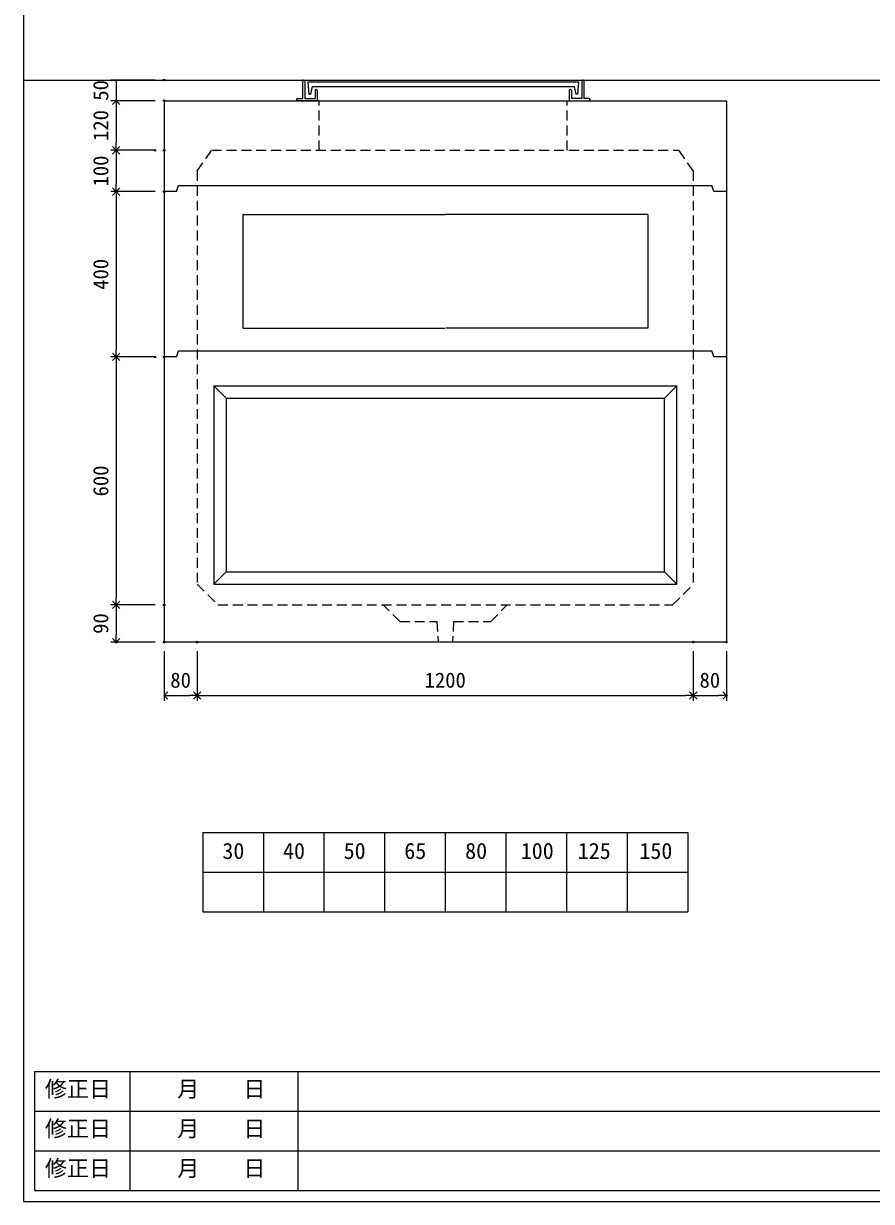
# Model space of a CAD drawing. Units: millimetres, scale not verified. Extents: x -6420 to 6420, y -3034 to 3033.
# Drawn here: x -1740 to 311, y -2667 to 183 of the extents above; entities that cross this region are included whole.
import ezdxf
from ezdxf.enums import TextEntityAlignment as Align

# ---------------------------------------------------------------- set-up
doc = ezdxf.new("R2010")
doc.units = ezdxf.units.MM
doc.header["$LTSCALE"] = 20
doc.header["$PDMODE"] = 32
doc.header["$PDSIZE"] = 4
doc.linetypes.add('DASHED1', pattern=[1.8, 1.2, -0.6])
doc.linetypes.add('USER2', pattern=[50.8, 31.75, -6.35, 6.35, -6.35])
doc.layers.add('0-1_Defpoints', color=7, linetype='Continuous')
for name, color, linetype, lineweight in [('0-2_waku', 7, 'Continuous', 18), ('0-3_gaikei', 7, 'Continuous', 18), ('0-4_kakure', 7, 'DASHED1', 5), ('0-5_sunpou', 7, 'Continuous', 5), ('0-8_uchigawa', 6, 'Continuous', 18), ('0-A_futa', 3, 'Continuous', 18), ('0-B_GL', 4, 'Continuous', 18), ('0-D_文字１', 7, 'Continuous', 18), ('1-2_uchigawa2', 6, 'USER2', 18)]:
    doc.layers.add(name, color=color, linetype=linetype, lineweight=lineweight)
doc.styles.add('ＭＳ ゴシック', font='')
doc.styles.get('ＭＳ ゴシック').set_extended_font_data('MS Gothic')

# ---------------------------------------------------------------- blocks, each defined once
blk = doc.blocks.new('_Open90')
at = {"layer": '0-5_sunpou'}
blk.add_line((0, 0), (-1, 0), dxfattribs=at)
blk.add_lwpolyline([(-0.5, 0.5), (0, 0), (-0.5, -0.5)], dxfattribs=at)
blk = doc.blocks.new('D44')
at = {"layer": '0-1_Defpoints'}
for p in [(1183.24, 2590.17), (1067.22, 2470.17), (1183.24, 2470.17)]:
    blk.add_point(p, dxfattribs=at)
at = {"layer": '0-5_sunpou'}
for p, q in [((1161.24, 2590.17), (1054.22, 2590.17)), ((1067.22, 2572.17), (1067.22, 2488.17)), ((1161.24, 2470.17), (1054.22, 2470.17))]:
    blk.add_line(p, q, dxfattribs=at)
at = {"layer": '0-5_sunpou', "xscale": 18, "yscale": 18}
for p, rotation in [((1067.22, 2590.17), 90), ((1067.22, 2470.17), 270)]:
    blk.add_blockref('_Open90', p, dxfattribs=dict(at, rotation=rotation))
at = {"layer": '0-5_sunpou', "style": 'ＭＳ ゴシック'}
blk.add_text('120', height=36.66, rotation=90, dxfattribs=at).set_placement((1059.22, 2492.67), align=Align.BOTTOM_LEFT)
blk = doc.blocks.new('D45')
at = {"layer": '0-1_Defpoints'}
for p in [(1183.24, 1970.17), (1067.22, 1370.17), (1183.24, 1370.17)]:
    blk.add_point(p, dxfattribs=at)
at = {"layer": '0-5_sunpou'}
for p, q in [((1161.24, 1970.17), (1054.22, 1970.17)), ((1067.22, 1952.17), (1067.22, 1388.17)), ((1161.24, 1370.17), (1054.22, 1370.17))]:
    blk.add_line(p, q, dxfattribs=at)
at = {"layer": '0-5_sunpou', "xscale": 18, "yscale": 18}
for p, rotation in [((1067.22, 1970.17), 90), ((1067.22, 1370.17), 270)]:
    blk.add_blockref('_Open90', p, dxfattribs=dict(at, rotation=rotation))
at = {"layer": '0-5_sunpou', "style": 'ＭＳ ゴシック'}
blk.add_text('600', height=36.66, rotation=90, dxfattribs=at).set_placement((1059.22, 1632.67), align=Align.BOTTOM_LEFT)
blk = doc.blocks.new('D46')
at = {"layer": '0-1_Defpoints'}
for p in [(1183.24, 1370.17), (1067.22, 1280.17), (1183.24, 1280.17)]:
    blk.add_point(p, dxfattribs=at)
at = {"layer": '0-5_sunpou'}
for p, q in [((1161.24, 1370.17), (1054.22, 1370.17)), ((1067.22, 1352.17), (1067.22, 1298.17)), ((1161.24, 1280.17), (1054.22, 1280.17))]:
    blk.add_line(p, q, dxfattribs=at)
at = {"layer": '0-5_sunpou', "xscale": 18, "yscale": 18}
for p, rotation in [((1067.22, 1370.17), 90), ((1067.22, 1280.17), 270)]:
    blk.add_blockref('_Open90', p, dxfattribs=dict(at, rotation=rotation))
at = {"layer": '0-5_sunpou', "style": 'ＭＳ ゴシック'}
blk.add_text('90', height=36.66, rotation=90, dxfattribs=at).set_placement((1059.22, 1300.17), align=Align.BOTTOM_LEFT)
blk = doc.blocks.new('D47')
at = {"layer": '0-1_Defpoints'}
for p in [(1183.24, 1280.17), (1263.24, 1280.17), (1263.24, 1150.84)]:
    blk.add_point(p, dxfattribs=at)
at = {"layer": '0-5_sunpou'}
for p, q in [((1183.24, 1258.17), (1183.24, 1137.84)), ((1263.24, 1258.17), (1263.24, 1137.84)), ((1201.24, 1150.84), (1245.24, 1150.84))]:
    blk.add_line(p, q, dxfattribs=at)
at = {"layer": '0-5_sunpou', "xscale": 18, "yscale": 18, "rotation": 180}
blk.add_blockref('_Open90', (1183.24, 1150.84), dxfattribs=at)
at = {"layer": '0-5_sunpou', "xscale": 18, "yscale": 18}
blk.add_blockref('_Open90', (1263.24, 1150.84), dxfattribs=at)
at = {"layer": '0-5_sunpou', "style": 'ＭＳ ゴシック'}
blk.add_text('80', height=36.66, dxfattribs=at).set_placement((1198.24, 1158.84), align=Align.BOTTOM_LEFT)
blk = doc.blocks.new('D48')
at = {"layer": '0-1_Defpoints'}
for p in [(1263.24, 1280.17), (2463.24, 1280.17), (2463.24, 1150.84)]:
    blk.add_point(p, dxfattribs=at)
at = {"layer": '0-5_sunpou'}
for p, q in [((1263.24, 1258.17), (1263.24, 1137.84)), ((2463.24, 1258.17), (2463.24, 1137.84)), ((1281.24, 1150.84), (2445.24, 1150.84))]:
    blk.add_line(p, q, dxfattribs=at)
at = {"layer": '0-5_sunpou', "xscale": 18, "yscale": 18, "rotation": 180}
blk.add_blockref('_Open90', (1263.24, 1150.84), dxfattribs=at)
at = {"layer": '0-5_sunpou', "xscale": 18, "yscale": 18}
blk.add_blockref('_Open90', (2463.24, 1150.84), dxfattribs=at)
at = {"layer": '0-5_sunpou', "style": 'ＭＳ ゴシック'}
blk.add_text('1200', height=36.66, dxfattribs=at).set_placement((1813.24, 1158.84), align=Align.BOTTOM_LEFT)
blk = doc.blocks.new('D64')
at = {"layer": '0-1_Defpoints'}
for p in [(2463.24, 1280.17), (2543.24, 1280.17), (2543.24, 1150.84)]:
    blk.add_point(p, dxfattribs=at)
at = {"layer": '0-5_sunpou'}
for p, q in [((2463.24, 1258.17), (2463.24, 1137.84)), ((2543.24, 1258.17), (2543.24, 1137.84)), ((2481.24, 1150.84), (2525.24, 1150.84))]:
    blk.add_line(p, q, dxfattribs=at)
at = {"layer": '0-5_sunpou', "xscale": 18, "yscale": 18, "rotation": 180}
blk.add_blockref('_Open90', (2463.24, 1150.84), dxfattribs=at)
at = {"layer": '0-5_sunpou', "xscale": 18, "yscale": 18}
blk.add_blockref('_Open90', (2543.24, 1150.84), dxfattribs=at)
at = {"layer": '0-5_sunpou', "style": 'ＭＳ ゴシック'}
blk.add_text('80', height=36.66, dxfattribs=at).set_placement((2478.24, 1158.84), align=Align.BOTTOM_LEFT)
blk = doc.blocks.new('D51')
at = {"layer": '0-1_Defpoints'}
for p in [(1161.24, 2470.17), (1067.22, 2370.17), (1183.24, 2370.17)]:
    blk.add_point(p, dxfattribs=at)
at = {"layer": '0-5_sunpou'}
for p, q in [((1139.24, 2470.17), (1054.22, 2470.17)), ((1067.22, 2452.17), (1067.22, 2388.17)), ((1161.24, 2370.17), (1054.22, 2370.17))]:
    blk.add_line(p, q, dxfattribs=at)
at = {"layer": '0-5_sunpou', "xscale": 18, "yscale": 18}
for p, rotation in [((1067.22, 2470.17), 90), ((1067.22, 2370.17), 270)]:
    blk.add_blockref('_Open90', p, dxfattribs=dict(at, rotation=rotation))
at = {"layer": '0-5_sunpou', "style": 'ＭＳ ゴシック'}
blk.add_text('100', height=36.66, rotation=90, dxfattribs=at).set_placement((1059.22, 2382.67), align=Align.BOTTOM_LEFT)
blk = doc.blocks.new('D52')
at = {"layer": '0-1_Defpoints'}
for p in [(1183.24, 2370.17), (1067.22, 1970.17), (1161.24, 1970.17)]:
    blk.add_point(p, dxfattribs=at)
at = {"layer": '0-5_sunpou'}
for p, q in [((1161.24, 2370.17), (1054.22, 2370.17)), ((1067.22, 2352.17), (1067.22, 1988.17)), ((1139.24, 1970.17), (1054.22, 1970.17))]:
    blk.add_line(p, q, dxfattribs=at)
at = {"layer": '0-5_sunpou', "xscale": 18, "yscale": 18}
for p, rotation in [((1067.22, 2370.17), 90), ((1067.22, 1970.17), 270)]:
    blk.add_blockref('_Open90', p, dxfattribs=dict(at, rotation=rotation))
at = {"layer": '0-5_sunpou', "style": 'ＭＳ ゴシック'}
blk.add_text('400', height=36.66, rotation=90, dxfattribs=at).set_placement((1059.22, 2132.67), align=Align.BOTTOM_LEFT)
blk = doc.blocks.new('D63')
at = {"layer": '0-1_Defpoints'}
for p in [(1183.24, 2640.17), (1067.22, 2590.17), (1183.24, 2590.17)]:
    blk.add_point(p, dxfattribs=at)
at = {"layer": '0-5_sunpou'}
for p, q in [((1161.24, 2640.17), (1054.22, 2640.17)), ((1067.22, 2640.17), (1067.22, 2590.17)), ((1161.24, 2590.17), (1054.22, 2590.17))]:
    blk.add_line(p, q, dxfattribs=at)
at = {"layer": '0-5_sunpou', "style": 'ＭＳ ゴシック'}
blk.add_text('50', height=36.66, rotation=90, dxfattribs=at).set_placement((1059.22, 2590.17), align=Align.BOTTOM_LEFT)

msp = doc.modelspace()

# ---------------------------------------------------------------- linework, layer by layer
at = {"layer": '0-2_waku'}
for p, q in [((-1740.04, 3033.45), (-1740.04, -2666.55)), ((-1306.7, -1774.21), (-1306.7, -1966.21)), ((-1306.7, -1774.21), (-1306.7, -1966.21)), ((-1306.7, -1774.21), (-1306.7, -1966.21)), ((-1306.7, -1774.21), (-1306.7, -1966.21)), ((-1306.7, -1774.21), (-133.37, -1774.21)), ((-1160.04, -1774.21), (-1160.04, -1966.21)), ((-1013.37, -1774.21), (-1013.37, -1966.21)), ((-1013.37, -1774.21), (-1013.37, -1966.21)), ((-866.7, -1774.21), (-866.7, -1966.21)), ((-720.04, -1774.21), (-720.04, -1966.21)), ((-573.37, -1774.21), (-573.37, -1966.21)), ((-426.7, -1774.21), (-426.7, -1966.21)), ((-280.04, -1774.21), (-280.04, -1966.21)), ((-133.37, -1774.21), (-133.37, -1966.21)), ((-1306.7, -1870.21), (-133.37, -1870.21)), ((-1306.7, -1966.21), (-133.37, -1966.21)), ((-1306.7, -1966.21), (-133.37, -1966.21)), ((-1713.37, -2351.88), (-1713.37, -2639.88)), ((-1713.37, -2351.88), (-1713.37, -2639.88)), ((-1713.37, -2351.88), (-1713.37, -2639.88)), ((-1713.37, -2351.88), (990.63, -2351.88)), ((-1483.37, -2351.88), (-1483.37, -2639.88)), ((-1076.7, -2351.88), (-1076.7, -2639.88)), ((-1076.7, -2351.88), (-1076.7, -2639.88)), ((-1713.37, -2447.88), (990.63, -2447.88)), ((-1713.37, -2543.88), (606.63, -2543.88)), ((-1713.37, -2639.88), (990.63, -2639.88)), ((-1740.04, -2666.55), (6419.96, -2666.55))]:
    msp.add_line(p, q, dxfattribs=at)
at = {"layer": '0-3_gaikei'}
for p, q in [((-1400.04, -3.21), (-40.04, -3.21)), ((-1400.04, -3.21), (-1400.04, -1313.21)), ((-40.04, -3.21), (-40.04, -1313.21)), ((-1370.04, -223.21), (-1400.04, -223.21)), ((-1370.04, -223.21), (-1400.04, -223.21)), ((-1370.04, -223.21), (-1400.04, -223.21)), ((-1370.04, -223.21), (-1365.04, -208.21)), ((-1365.04, -208.21), (-75.04, -208.21)), ((-70.04, -223.21), (-75.04, -208.21)), ((-40.04, -223.21), (-70.04, -223.21)), ((-1370.04, -623.21), (-1400.04, -623.21)), ((-1370.04, -623.21), (-1365.04, -608.21)), ((-1365.04, -608.21), (-75.04, -608.21)), ((-70.04, -623.21), (-75.04, -608.21)), ((-40.04, -623.21), (-70.04, -623.21)), ((-40.04, -1313.21), (-1400.04, -1313.21))]:
    msp.add_line(p, q, dxfattribs=at)
at = {"layer": '0-4_kakure'}
for p, q in [((-1025.04, -123.21), (-1025.04, -3.21)), ((-425.04, -123.21), (-425.04, -3.21)), ((-1320.04, -173.21), (-1285.04, -123.21)), ((-1285.04, -123.21), (-155.04, -123.21)), ((-120.04, -173.21), (-155.04, -123.21)), ((-1320.04, -173.21), (-1320.04, -1173.21)), ((-120.04, -173.21), (-120.04, -1173.21)), ((-1320.04, -1173.21), (-1270.04, -1223.21)), ((-170.04, -1223.21), (-120.04, -1173.21)), ((-1270.04, -1223.21), (-170.04, -1223.21)), ((-830.04, -1263.21), (-870.04, -1223.21)), ((-830.04, -1263.21), (-740.04, -1263.21)), ((-740.04, -1263.21), (-737.54, -1313.21)), ((-700.04, -1263.21), (-702.54, -1313.21))]:
    msp.add_line(p, q, dxfattribs=at)
msp.add_lwpolyline([(-700.04, -1263.21), (-610.04, -1263.21), (-570.04, -1223.21)], dxfattribs=at)
at = {"layer": '0-8_uchigawa'}
for p, q in [((-1280.04, -693.21), (-160.04, -693.21)), ((-1280.04, -693.21), (-1280.04, -1173.21)), ((-1280.04, -693.21), (-1250.04, -723.21)), ((-160.04, -693.21), (-190.04, -723.21)), ((-160.04, -1173.21), (-160.04, -693.21)), ((-1250.04, -723.21), (-190.04, -723.21)), ((-1250.04, -723.21), (-1250.04, -1143.21)), ((-190.04, -1143.21), (-190.04, -723.21)), ((-1280.04, -1173.21), (-1250.04, -1143.21)), ((-1250.04, -1143.21), (-190.04, -1143.21)), ((-160.04, -1173.21), (-190.04, -1143.21)), ((-1280.04, -1173.21), (-160.04, -1173.21))]:
    msp.add_line(p, q, dxfattribs=at)
at = {"layer": '0-A_futa'}
for p, q in [((-1065.04, 44.79), (-1065.04, 1.79)), ((-1063.04, 46.79), (-1060.04, 46.79)), ((-1060.04, 46.79), (-1060.04, 1.79)), ((-1052.23, 42.29), (-397.9, 42.29)), ((-1052.23, 42.29), (-1049.74, 12.29)), ((-1041.71, 31.29), (-1046.03, 12.29)), ((-1041.71, 31.29), (-408.37, 31.29)), ((-408.37, 31.29), (-404.05, 12.29)), ((-397.9, 42.29), (-400.15, 12.29)), ((-390.04, 46.79), (-387.04, 46.79)), ((-385.04, 44.79), (-385.04, 1.79)), ((-1078.04, 1.79), (-1065.04, 1.79)), ((-1060.04, 1.79), (-1035.04, 1.79)), ((-1049.74, 12.29), (-1046.03, 12.29)), ((-1035.04, 21.79), (-1035.04, 1.79)), ((-1033.04, 23.79), (-1032.04, 23.79)), ((-1030.04, 21.79), (-1030.04, -3.21)), ((-420.04, 21.79), (-420.04, -3.21)), ((-417.04, 23.79), (-418.04, 23.79)), ((-415.04, 21.79), (-415.04, 1.79)), ((-400.15, 12.29), (-404.05, 12.29)), ((-372.04, 1.79), (-385.04, 1.79)), ((-1080.04, -0.21), (-1080.04, -1.21)), ((-1025.04, -3.21), (-1078.04, -3.21)), ((-420.04, -3.21), (-372.04, -3.21)), ((-370.04, -0.21), (-370.04, -1.21))]:
    msp.add_line(p, q, dxfattribs=at)
msp.add_lwpolyline([(-390.04, 46.79), (-390.04, 1.79), (-415.04, 1.79)], dxfattribs=at)
for centre, start, end in [((-1063.04, 44.79), 90, 180), ((-387.04, 44.79), 0, 90), ((-1078.04, -0.21), 90, 180), ((-1033.04, 21.79), 90, 180), ((-1032.04, 21.79), 0, 90), ((-418.04, 21.79), 90, 180), ((-417.04, 21.79), 0, 90), ((-372.04, -0.21), 0, 90), ((-1078.04, -1.21), 180, 270), ((-372.04, -1.21), 270, 0)]:
    msp.add_arc(centre, 2, start, end, dxfattribs=at)
at = {"layer": '0-B_GL'}
msp.add_line((-1740.04, 46.79), (6419.96, 46.79), dxfattribs=at)
at = {"layer": '1-2_uchigawa2'}
for p, q in [((-1210.04, -278.22), (-720.04, -278.22)), ((-1210.04, -278.22), (-1210.04, -553.21)), ((-230.04, -278.22), (-720.04, -278.22)), ((-230.04, -278.22), (-230.04, -553.21)), ((-1210.04, -553.21), (-721.28, -553.21)), ((-230.04, -553.21), (-718.79, -553.21))]:
    msp.add_line(p, q, dxfattribs=at)

# ---------------------------------------------------------------- block references
at = {"layer": '0-5_sunpou'}
for name in ['D63', 'D44', 'D51', 'D52', 'D45', 'D46', 'D47', 'D48', 'D64']:
    msp.add_blockref(name, (-2583.27, -2593.38), dxfattribs=at)

# ---------------------------------------------------------------- texts
at = {"layer": '0-D_文字１', "style": 'ＭＳ ゴシック'}
for s, p in [('30', (-1259.19, -1849.66)), ('40', (-1112.53, -1849.66)), ('50', (-965.86, -1849.66)), ('65', (-819.19, -1849.66)), ('80', (-671.98, -1849.66)), ('100', (-537.49, -1849.66)), ('125', (-399.63, -1849.66)), ('150', (-250.62, -1849.66)), ('修正日', (-1688.5, -2425.61)), ('\u3000\u3000月\u3000\u3000日', (-1474.97, -2425.61)), ('修正日', (-1688.5, -2521.61)), ('\u3000\u3000月\u3000\u3000日', (-1474.97, -2521.61)), ('修正日', (-1688.5, -2617.61)), ('\u3000\u3000月\u3000\u3000日', (-1474.97, -2617.61))]:
    msp.add_text(s, height=39.1, dxfattribs=at).set_placement(p, align=Align.BOTTOM_LEFT)

doc.saveas('drawing.dxf')
